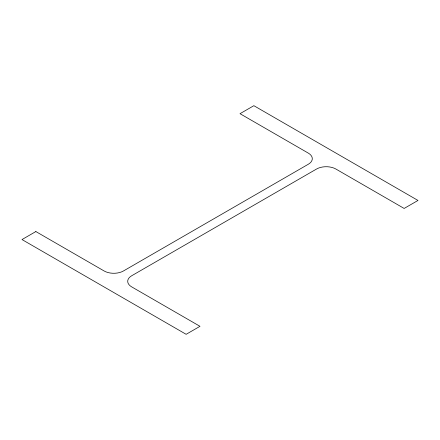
<?xml version="1.0" encoding="UTF-8"?>
<svg xmlns="http://www.w3.org/2000/svg" width="440" height="440" viewBox="0 0 440 440"><rect width="100%" height="100%" fill="white"/><g stroke="black" fill="none" stroke-linecap="round" stroke-linejoin="round"><path stroke-width="0.66" d="M35.855 231.556L22 239.553L186.137 334.312L199.991 326.315L131.692 286.886A13.635 7.871 0 0 1 131.692 275.754L316.569 169.015A13.635 7.871 0 0 1 335.852 169.015L404.146 208.445L418 200.448L253.864 105.688L240.009 113.685L308.308 153.114A13.635 7.871 0 0 1 308.308 164.246L123.431 270.985A13.635 7.871 0 0 1 104.148 270.985L35.855 231.556"/></g></svg>
